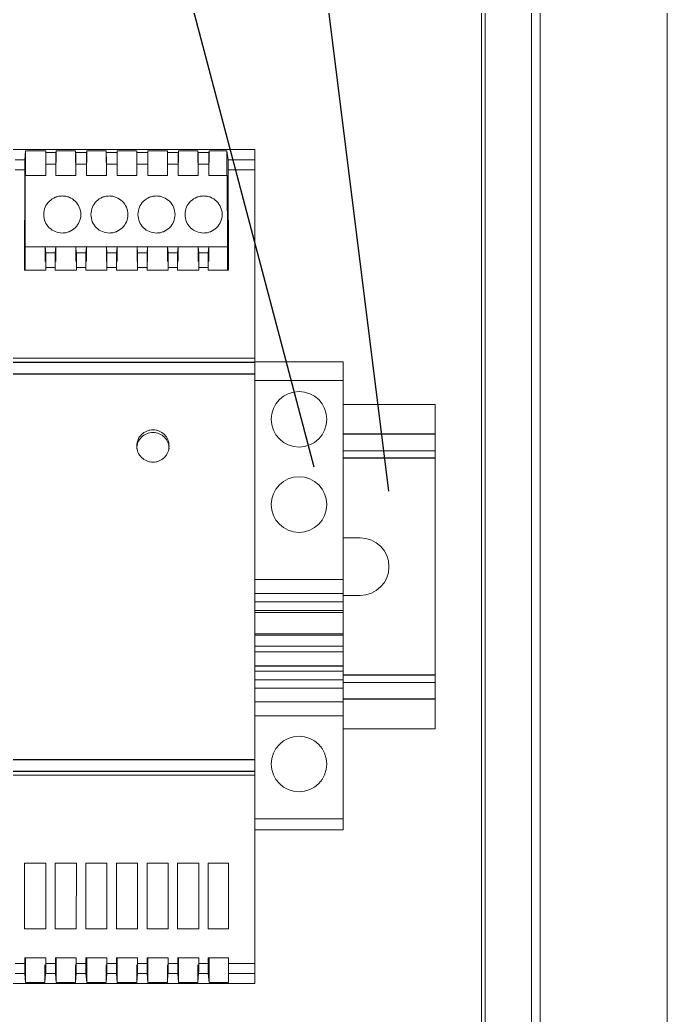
# Model space of a CAD drawing. Extents: x 4137 to 28680, y 2446 to 6814.
# Drawn here: x 7488.7 to 7558.5, y 4265.9 to 4373.3 of the extents above; entities that cross this region are included whole.
import ezdxf

# ---------------------------------------------------------------- set-up
doc = ezdxf.new("R2010")
doc.units = 0
doc.header["$LTSCALE"] = 0.5
doc.layers.get('0').update_dxf_attribs({"linetype": 'CONTINUOUS'})
doc.layers.add('DIM', color=5, linetype='CONTINUOUS')
doc.layers.add('VOL', color=2, linetype='CONTINUOUS')

msp = doc.modelspace()

# ---------------------------------------------------------------- linework, layer by layer
at = {"color": 7, "linetype": 'Continuous', "lineweight": 15}
for p, q in [((7558.47, 4164.29), (7558.47, 4464.29)), ((7544.77, 4457.6), (7544.77, 4170.98)), ((7558.47, 4457.79), (7558.47, 4170.79)), ((7543.85, 4456.67), (7543.85, 4171.91)), ((7538.47, 4451.29), (7538.47, 4177.29)), ((7538.86, 4176.9), (7538.86, 4451.68)), ((7460.02, 4359.29), (7514.02, 4359.29)), ((7489.19, 4358.2), (7489.27, 4359.16)), ((7489.27, 4356.49), (7489.27, 4359.16)), ((7489.27, 4359.16), (7491.47, 4359.16)), ((7491.47, 4359.16), (7491.47, 4359)), ((7492.56, 4359), (7491.47, 4359)), ((7492.56, 4359), (7492.57, 4359.16)), ((7492.57, 4359.16), (7494.67, 4359.16)), ((7492.57, 4357.89), (7492.57, 4359.16)), ((7494.67, 4359.16), (7494.68, 4359)), ((7494.67, 4357.89), (7494.67, 4359.16)), ((7495.86, 4359), (7494.68, 4359)), ((7495.86, 4359), (7495.87, 4359.16)), ((7495.87, 4359.16), (7497.97, 4359.16)), ((7495.87, 4357.89), (7495.87, 4359.16)), ((7497.97, 4359.16), (7497.98, 4359)), ((7497.97, 4357.89), (7497.97, 4359.16)), ((7499.16, 4359), (7497.98, 4359)), ((7499.16, 4359), (7499.17, 4359.16)), ((7499.17, 4359.16), (7501.27, 4359.16)), ((7499.17, 4357.89), (7499.17, 4359.16)), ((7501.27, 4359.16), (7501.28, 4359)), ((7501.27, 4357.89), (7501.27, 4359.16)), ((7502.46, 4359), (7501.28, 4359)), ((7502.46, 4359), (7502.47, 4359.16)), ((7502.47, 4359.16), (7504.57, 4359.16)), ((7502.47, 4357.89), (7502.47, 4359.16)), ((7504.57, 4359.16), (7504.58, 4359)), ((7504.57, 4357.89), (7504.57, 4359.16)), ((7505.76, 4359), (7504.58, 4359)), ((7505.76, 4359), (7505.77, 4359.16)), ((7505.77, 4359.16), (7507.87, 4359.16)), ((7505.77, 4357.89), (7505.77, 4359.16)), ((7507.87, 4359.16), (7507.88, 4359)), ((7507.87, 4357.89), (7507.87, 4359.16)), ((7509.06, 4359), (7507.88, 4359)), ((7509.06, 4359), (7509.07, 4359.16)), ((7509.07, 4359.16), (7510.97, 4359.16)), ((7509.07, 4357.89), (7509.07, 4359.16)), ((7510.97, 4356.49), (7510.97, 4359.16)), ((7510.97, 4359.16), (7511.13, 4358.2)), ((7514.02, 4358.2), (7514.02, 4359.29)), ((7489.19, 4358.2), (7488.14, 4358.2)), ((7491.47, 4357.73), (7491.47, 4356.49)), ((7491.47, 4357.73), (7492.55, 4357.73)), ((7492.55, 4356.49), (7492.55, 4357.73)), ((7494.69, 4357.73), (7494.69, 4356.49)), ((7494.69, 4357.73), (7495.85, 4357.73)), ((7495.85, 4356.49), (7495.85, 4357.73)), ((7497.99, 4357.73), (7497.99, 4356.49)), ((7497.99, 4357.73), (7499.15, 4357.73)), ((7499.15, 4356.49), (7499.15, 4357.73)), ((7501.29, 4357.73), (7501.29, 4356.49)), ((7501.29, 4357.73), (7502.45, 4357.73)), ((7502.45, 4356.49), (7502.45, 4357.73)), ((7504.59, 4357.73), (7504.59, 4356.49)), ((7504.59, 4357.73), (7505.75, 4357.73)), ((7505.75, 4356.49), (7505.75, 4357.73)), ((7507.89, 4357.73), (7507.89, 4356.49)), ((7507.89, 4357.73), (7509.05, 4357.73)), ((7509.05, 4356.49), (7509.05, 4357.73)), ((7511.13, 4358.2), (7514.02, 4358.2)), ((7488.15, 4357.11), (7489.19, 4357.11)), ((7489.18, 4346.29), (7489.19, 4357.11)), ((7489.25, 4356.49), (7489.24, 4348.79)), ((7491.47, 4356.49), (7489.25, 4356.49)), ((7494.69, 4356.49), (7492.55, 4356.49)), ((7497.99, 4356.49), (7495.85, 4356.49)), ((7501.29, 4356.49), (7499.15, 4356.49)), ((7504.59, 4356.49), (7502.45, 4356.49)), ((7507.89, 4356.49), (7505.75, 4356.49)), ((7511.02, 4356.49), (7509.05, 4356.49)), ((7511.04, 4348.79), (7511.02, 4356.49)), ((7511.14, 4357.11), (7511.16, 4346.29)), ((7514.02, 4357.11), (7511.14, 4357.11)), ((7489.24, 4348.79), (7489.24, 4346.29)), ((7489.24, 4348.79), (7491.4, 4348.79)), ((7491.4, 4348.79), (7491.4, 4347.22)), ((7491.4, 4348.79), (7491.45, 4348.14)), ((7492.54, 4348.79), (7491.4, 4348.79)), ((7492.48, 4348.14), (7492.54, 4348.79)), ((7492.54, 4347.22), (7492.54, 4348.79)), ((7492.54, 4348.79), (7494.7, 4348.79)), ((7494.7, 4348.79), (7494.75, 4348.14)), ((7494.7, 4347.22), (7494.7, 4348.79)), ((7495.84, 4348.79), (7494.7, 4348.79)), ((7495.78, 4348.14), (7495.84, 4348.79)), ((7495.84, 4347.22), (7495.84, 4348.79)), ((7495.84, 4348.79), (7498, 4348.79)), ((7498, 4348.79), (7498.05, 4348.14)), ((7498, 4347.22), (7498, 4348.79)), ((7499.14, 4348.79), (7498, 4348.79)), ((7499.08, 4348.14), (7499.14, 4348.79)), ((7499.14, 4347.22), (7499.14, 4348.79)), ((7499.14, 4348.79), (7501.3, 4348.79)), ((7501.3, 4348.79), (7501.35, 4348.14)), ((7501.3, 4347.22), (7501.3, 4348.79)), ((7502.44, 4348.79), (7501.3, 4348.79)), ((7502.38, 4348.14), (7502.44, 4348.79)), ((7502.44, 4347.22), (7502.44, 4348.79)), ((7502.44, 4348.79), (7504.6, 4348.79)), ((7504.6, 4348.79), (7504.65, 4348.14)), ((7504.6, 4347.22), (7504.6, 4348.79)), ((7505.74, 4348.79), (7504.6, 4348.79)), ((7505.68, 4348.14), (7505.74, 4348.79)), ((7505.74, 4347.22), (7505.74, 4348.79)), ((7505.74, 4348.79), (7507.9, 4348.79)), ((7507.9, 4348.79), (7507.95, 4348.14)), ((7507.9, 4347.22), (7507.9, 4348.79)), ((7509.04, 4348.79), (7507.9, 4348.79)), ((7508.98, 4348.14), (7509.04, 4348.79)), ((7509.04, 4347.22), (7509.04, 4348.79)), ((7509.04, 4348.79), (7511.04, 4348.79)), ((7511.04, 4346.29), (7511.04, 4348.79)), ((7492.48, 4348.14), (7491.45, 4348.14)), ((7494.75, 4348.14), (7495.78, 4348.14)), ((7498.05, 4348.14), (7499.08, 4348.14)), ((7501.35, 4348.14), (7502.38, 4348.14)), ((7504.65, 4348.14), (7505.68, 4348.14)), ((7507.95, 4348.14), (7508.98, 4348.14)), ((7491.46, 4347.07), (7491.46, 4346.58)), ((7491.46, 4346.58), (7491.46, 4346.29)), ((7491.46, 4346.58), (7492.48, 4346.58)), ((7492.48, 4346.58), (7492.48, 4347.07)), ((7492.48, 4346.29), (7492.48, 4346.58)), ((7494.76, 4347.07), (7494.76, 4346.58)), ((7494.76, 4346.58), (7494.76, 4346.29)), ((7494.76, 4346.58), (7495.78, 4346.58)), ((7495.78, 4346.58), (7495.78, 4347.07)), ((7495.78, 4346.29), (7495.78, 4346.58)), ((7498.06, 4347.07), (7498.06, 4346.58)), ((7498.06, 4346.58), (7498.06, 4346.29)), ((7498.06, 4346.58), (7499.08, 4346.58)), ((7499.08, 4346.58), (7499.08, 4347.07)), ((7499.08, 4346.29), (7499.08, 4346.58)), ((7501.36, 4347.07), (7501.36, 4346.58)), ((7501.36, 4346.58), (7501.36, 4346.29)), ((7501.36, 4346.58), (7502.38, 4346.58)), ((7502.38, 4346.58), (7502.38, 4347.07)), ((7502.38, 4346.29), (7502.38, 4346.58)), ((7504.66, 4347.07), (7504.66, 4346.58)), ((7504.66, 4346.58), (7504.66, 4346.29)), ((7504.66, 4346.58), (7505.68, 4346.58)), ((7505.68, 4346.58), (7505.68, 4347.07)), ((7505.68, 4346.29), (7505.68, 4346.58)), ((7507.96, 4347.07), (7507.96, 4346.58)), ((7507.96, 4346.58), (7507.96, 4346.29)), ((7507.96, 4346.58), (7508.98, 4346.58)), ((7508.98, 4346.58), (7508.98, 4347.07)), ((7508.98, 4346.29), (7508.98, 4346.58)), ((7491.46, 4346.29), (7489.18, 4346.29)), ((7494.76, 4346.29), (7492.48, 4346.29)), ((7498.06, 4346.29), (7495.78, 4346.29)), ((7501.36, 4346.29), (7499.08, 4346.29)), ((7504.66, 4346.29), (7502.38, 4346.29)), ((7507.96, 4346.29), (7505.68, 4346.29)), ((7511.16, 4346.29), (7508.98, 4346.29)), ((7514.02, 4336.79), (7460.02, 4336.79)), ((7514.02, 4336.37), (7514.02, 4336.79)), ((7514.02, 4336.39), (7523.52, 4336.39)), ((7523.52, 4334.39), (7523.52, 4336.39)), ((7514.02, 4334.39), (7523.52, 4334.39)), ((7523.52, 4312.89), (7523.52, 4334.39)), ((7533.47, 4331.79), (7523.52, 4331.79)), ((7533.47, 4331.79), (7533.47, 4328.59)), ((7533.47, 4328.59), (7533.47, 4326.79)), ((7533.47, 4326.79), (7523.52, 4326.79)), ((7533.47, 4326.79), (7533.47, 4325.99)), ((7523.52, 4326.01), (7523.52, 4324.99)), ((7533.47, 4325.99), (7533.47, 4302.59)), ((7525.37, 4317.39), (7523.52, 4317.39)), ((7523.52, 4312.89), (7514.02, 4312.89)), ((7523.52, 4311.39), (7523.52, 4312.89)), ((7514.02, 4311.39), (7523.52, 4311.39)), ((7523.52, 4310.49), (7523.52, 4311.39)), ((7523.52, 4311.19), (7525.37, 4311.19)), ((7514.02, 4310.49), (7523.52, 4310.49)), ((7523.52, 4309.57), (7523.52, 4310.49)), ((7523.52, 4309.57), (7514.02, 4309.57)), ((7523.52, 4309.33), (7514.02, 4309.33)), ((7523.52, 4309.57), (7523.52, 4309.33)), ((7523.52, 4307.04), (7523.52, 4309.33)), ((7514.02, 4307.04), (7523.52, 4307.04)), ((7514.02, 4306.89), (7523.52, 4306.89)), ((7514.02, 4306.89), (7523.52, 4306.89)), ((7523.52, 4307.04), (7523.52, 4306.89)), ((7523.52, 4305.69), (7523.52, 4306.89)), ((7523.52, 4305.69), (7514.02, 4305.69)), ((7523.52, 4305.09), (7523.52, 4305.69)), ((7523.52, 4305.09), (7514.02, 4305.09)), ((7523.52, 4303.57), (7523.52, 4305.09)), ((7523.52, 4303.57), (7514.02, 4303.57)), ((7514.02, 4303.55), (7523.52, 4303.55)), ((7523.52, 4303.55), (7523.52, 4303.57)), ((7523.52, 4303.01), (7523.52, 4303.55)), ((7523.52, 4303.01), (7514.02, 4303.01)), ((7523.52, 4302.09), (7523.52, 4303.01)), ((7533.47, 4302.59), (7533.47, 4301.79)), ((7523.52, 4302.09), (7514.02, 4302.09)), ((7523.52, 4301.19), (7523.52, 4302.09)), ((7533.47, 4301.79), (7523.52, 4301.79)), ((7533.47, 4301.79), (7533.47, 4299.99)), ((7523.52, 4301.19), (7514.02, 4301.19)), ((7523.52, 4299.69), (7523.52, 4301.19)), ((7514.02, 4299.69), (7523.52, 4299.69)), ((7523.52, 4298.19), (7523.52, 4299.69)), ((7533.47, 4299.99), (7533.47, 4296.79)), ((7514.02, 4298.19), (7523.52, 4298.19)), ((7523.52, 4287.09), (7523.52, 4298.19)), ((7533.47, 4296.79), (7523.52, 4296.79)), ((7460.02, 4291.79), (7514.02, 4291.79)), ((7514.02, 4291.79), (7514.02, 4292.21)), ((7514.02, 4287.09), (7523.52, 4287.09)), ((7523.52, 4285.89), (7523.52, 4287.09)), ((7514.02, 4285.89), (7523.52, 4285.89)), ((7489.18, 4282.29), (7491.46, 4282.29)), ((7491.46, 4282.29), (7491.45, 4275.19)), ((7492.48, 4282.29), (7494.76, 4282.29)), ((7494.76, 4282.29), (7494.75, 4275.19)), ((7495.78, 4282.29), (7498.06, 4282.29)), ((7498.06, 4282.29), (7498.05, 4275.19)), ((7499.08, 4282.29), (7501.36, 4282.29)), ((7501.36, 4282.29), (7501.35, 4275.19)), ((7502.38, 4282.29), (7504.66, 4282.29)), ((7504.66, 4282.29), (7504.65, 4275.19)), ((7505.68, 4282.29), (7507.96, 4282.29)), ((7507.96, 4282.29), (7507.95, 4275.19)), ((7508.98, 4282.29), (7511.15, 4282.29)), ((7511.15, 4282.29), (7511.15, 4275.19)), ((7491.45, 4275.19), (7489.18, 4275.19)), ((7494.75, 4275.19), (7492.48, 4275.19)), ((7498.05, 4275.19), (7495.78, 4275.19)), ((7501.35, 4275.19), (7499.08, 4275.19)), ((7504.65, 4275.19), (7502.38, 4275.19)), ((7507.95, 4275.19), (7505.68, 4275.19)), ((7511.15, 4275.19), (7508.98, 4275.19)), ((7489.19, 4271.46), (7488.15, 4271.46)), ((7489.19, 4272.09), (7491.45, 4272.09)), ((7489.19, 4271.46), (7489.19, 4272.09)), ((7489.27, 4272.09), (7489.27, 4269.42)), ((7491.37, 4271.33), (7491.37, 4269.42)), ((7491.45, 4272.09), (7491.45, 4271.46)), ((7492.49, 4271.46), (7491.45, 4271.46)), ((7492.49, 4272.09), (7494.75, 4272.09)), ((7492.49, 4271.46), (7492.49, 4272.09)), ((7492.57, 4272.09), (7492.57, 4269.42)), ((7494.67, 4271.33), (7494.67, 4269.42)), ((7494.75, 4272.09), (7494.75, 4271.46)), ((7495.79, 4271.46), (7494.75, 4271.46)), ((7495.79, 4272.09), (7498.05, 4272.09)), ((7495.79, 4271.46), (7495.79, 4272.09)), ((7495.87, 4272.09), (7495.87, 4269.42)), ((7497.97, 4271.33), (7497.97, 4269.42)), ((7498.05, 4272.09), (7498.05, 4271.46)), ((7499.09, 4271.46), (7498.05, 4271.46)), ((7499.09, 4272.09), (7501.35, 4272.09)), ((7499.09, 4271.46), (7499.09, 4272.09)), ((7499.17, 4272.09), (7499.17, 4269.42)), ((7501.27, 4271.33), (7501.27, 4269.42)), ((7501.35, 4272.09), (7501.35, 4271.46)), ((7502.39, 4271.46), (7501.35, 4271.46)), ((7502.39, 4272.09), (7504.65, 4272.09)), ((7502.39, 4271.46), (7502.39, 4272.09)), ((7502.47, 4272.09), (7502.47, 4269.42)), ((7504.57, 4271.33), (7504.57, 4269.42)), ((7504.65, 4272.09), (7504.65, 4271.46)), ((7505.69, 4271.46), (7504.65, 4271.46)), ((7505.69, 4272.09), (7507.95, 4272.09)), ((7505.69, 4271.46), (7505.69, 4272.09)), ((7505.77, 4272.09), (7505.77, 4269.42)), ((7507.87, 4271.33), (7507.87, 4269.42)), ((7507.95, 4272.09), (7507.95, 4271.46)), ((7508.99, 4271.46), (7507.95, 4271.46)), ((7508.99, 4272.09), (7511.15, 4272.09)), ((7508.99, 4271.46), (7508.99, 4272.09)), ((7509.07, 4272.09), (7509.07, 4269.42)), ((7511.15, 4272.09), (7511.15, 4271.46)), ((7511.15, 4271.46), (7514.02, 4271.46)), ((7488.14, 4270.38), (7489.19, 4270.38)), ((7489.27, 4269.42), (7489.19, 4270.38)), ((7491.44, 4270.38), (7491.37, 4269.42)), ((7491.44, 4270.38), (7492.49, 4270.38)), ((7492.57, 4269.42), (7492.49, 4270.38)), ((7494.74, 4270.38), (7494.67, 4269.42)), ((7494.74, 4270.38), (7495.79, 4270.38)), ((7495.87, 4269.42), (7495.79, 4270.38)), ((7498.04, 4270.38), (7497.97, 4269.42)), ((7498.04, 4270.38), (7499.09, 4270.38)), ((7499.17, 4269.42), (7499.09, 4270.38)), ((7501.34, 4270.38), (7501.27, 4269.42)), ((7501.34, 4270.38), (7502.39, 4270.38)), ((7502.47, 4269.42), (7502.39, 4270.38)), ((7504.64, 4270.38), (7504.57, 4269.42)), ((7504.64, 4270.38), (7505.69, 4270.38)), ((7505.77, 4269.42), (7505.69, 4270.38)), ((7507.94, 4270.38), (7507.87, 4269.42)), ((7507.94, 4270.38), (7508.99, 4270.38)), ((7509.07, 4269.42), (7508.99, 4270.38)), ((7514.02, 4270.38), (7511.15, 4270.38)), ((7511.15, 4270.38), (7511.15, 4269.42)), ((7514.02, 4269.29), (7514.02, 4270.38)), ((7514.02, 4269.29), (7460.02, 4269.29)), ((7491.37, 4269.42), (7489.27, 4269.42)), ((7494.67, 4269.42), (7492.57, 4269.42)), ((7497.97, 4269.42), (7495.87, 4269.42)), ((7501.27, 4269.42), (7499.17, 4269.42)), ((7504.57, 4269.42), (7502.47, 4269.42)), ((7507.87, 4269.42), (7505.77, 4269.42)), ((7511.15, 4269.42), (7509.07, 4269.42))]:
    msp.add_line(p, q, dxfattribs=at)
for centre, radius, start, end in [((7518.77, 4330.19), 3, 90, 270), ((7518.77, 4330.19), 3, 270, 90), ((7518.77, 4320.99), 3, 90, 270), ((7518.77, 4320.99), 3, 270, 90), ((7525.37, 4314.29), 3.1, 270, 90), ((7518.77, 4292.99), 3, 90, 270), ((7518.77, 4292.99), 3, 270, 90)]:
    msp.add_arc(centre, radius, start, end, dxfattribs=at)
for points, knots in [([(7491.47, 4359), (7491.47, 4358.97), (7491.47, 4358.92), (7491.47, 4358.64), (7491.47, 4358.25), (7491.47, 4357.9), (7491.47, 4357.73)], [0, 0, 0, 0, 0.25, 0.500001, 0.75, 1, 1, 1, 1]), ([(7492.55, 4357.73), (7492.55, 4357.9), (7492.55, 4358.25), (7492.55, 4358.64), (7492.55, 4358.92), (7492.56, 4358.97), (7492.56, 4359)], [0, 0, 0, 0, 0.25, 0.499999, 0.75, 1, 1, 1, 1]), ([(7494.68, 4359), (7494.68, 4358.97), (7494.68, 4358.92), (7494.69, 4358.64), (7494.69, 4358.25), (7494.69, 4357.9), (7494.69, 4357.73)], [0, 0, 0, 0, 0.25, 0.500001, 0.75, 1, 1, 1, 1]), ([(7495.85, 4357.73), (7495.85, 4357.9), (7495.85, 4358.25), (7495.85, 4358.64), (7495.85, 4358.92), (7495.86, 4358.97), (7495.86, 4359)], [0, 0, 0, 0, 0.25, 0.499999, 0.75, 1, 1, 1, 1]), ([(7497.98, 4359), (7497.98, 4358.97), (7497.98, 4358.92), (7497.99, 4358.64), (7497.99, 4358.25), (7497.99, 4357.9), (7497.99, 4357.73)], [0, 0, 0, 0, 0.25, 0.500001, 0.75, 1, 1, 1, 1]), ([(7499.15, 4357.73), (7499.15, 4357.9), (7499.15, 4358.25), (7499.15, 4358.64), (7499.15, 4358.92), (7499.16, 4358.97), (7499.16, 4359)], [0, 0, 0, 0, 0.25, 0.499999, 0.75, 1, 1, 1, 1]), ([(7501.28, 4359), (7501.28, 4358.97), (7501.28, 4358.92), (7501.29, 4358.64), (7501.29, 4358.25), (7501.29, 4357.9), (7501.29, 4357.73)], [0, 0, 0, 0, 0.25, 0.500001, 0.75, 1, 1, 1, 1]), ([(7502.45, 4357.73), (7502.45, 4357.9), (7502.45, 4358.25), (7502.45, 4358.64), (7502.45, 4358.92), (7502.46, 4358.97), (7502.46, 4359)], [0, 0, 0, 0, 0.25, 0.499999, 0.75, 1, 1, 1, 1]), ([(7504.58, 4359), (7504.58, 4358.97), (7504.58, 4358.92), (7504.59, 4358.64), (7504.59, 4358.25), (7504.59, 4357.9), (7504.59, 4357.73)], [0, 0, 0, 0, 0.25, 0.500001, 0.75, 1, 1, 1, 1]), ([(7505.75, 4357.73), (7505.75, 4357.9), (7505.75, 4358.25), (7505.75, 4358.64), (7505.75, 4358.92), (7505.76, 4358.97), (7505.76, 4359)], [0, 0, 0, 0, 0.25, 0.499999, 0.75, 1, 1, 1, 1]), ([(7507.88, 4359), (7507.88, 4358.97), (7507.88, 4358.92), (7507.89, 4358.64), (7507.89, 4358.25), (7507.89, 4357.9), (7507.89, 4357.73)], [0, 0, 0, 0, 0.25, 0.500001, 0.75, 1, 1, 1, 1]), ([(7509.05, 4357.73), (7509.05, 4357.9), (7509.05, 4358.25), (7509.05, 4358.64), (7509.05, 4358.92), (7509.06, 4358.97), (7509.06, 4359)], [0, 0, 0, 0, 0.25, 0.499999, 0.75, 1, 1, 1, 1]), ([(7489.19, 4357.11), (7489.19, 4357.26), (7489.19, 4357.55), (7489.19, 4357.89), (7489.19, 4358.14), (7489.19, 4358.18), (7489.19, 4358.2)], [0, 0, 0, 0, 0.249999, 0.500002, 0.750002, 1, 1, 1, 1]), ([(7511.13, 4358.2), (7511.13, 4358.17), (7511.13, 4358.12), (7511.14, 4357.82), (7511.14, 4357.48), (7511.14, 4357.23), (7511.14, 4357.11)], [0, 0, 0, 0, 0.299494, 0.566065, 0.799595, 1, 1, 1, 1]), ([(7514.02, 4357.11), (7514.02, 4357.26), (7514.02, 4357.55), (7514.02, 4357.89), (7514.02, 4358.14), (7514.02, 4358.18), (7514.02, 4358.2)], [0, 0, 0, 0, 0.249999, 0.500002, 0.750002, 1, 1, 1, 1]), ([(7514.02, 4336.79), (7514.02, 4340.21), (7514.02, 4347.04), (7514.02, 4353.76), (7514.02, 4357.11)], [0, 0, 0, 0, 0.4999999, 1, 1, 1, 1]), ([(7491.24, 4352.29), (7491.27, 4352.56), (7491.33, 4353.09), (7491.8, 4353.75), (7492.36, 4354.12), (7492.85, 4354.27), (7493.11, 4354.28), (7493.24, 4354.29)], [0, 0, 0, 0, 0.264374, 0.517229, 0.761312, 0.880967, 1, 1, 1, 1]), ([(7493.24, 4354.29), (7493.37, 4354.28), (7493.62, 4354.27), (7494.12, 4354.12), (7494.68, 4353.75), (7495.13, 4353.09), (7495.29, 4352.29), (7495.13, 4351.5), (7494.68, 4350.83), (7494.12, 4350.47), (7493.63, 4350.31), (7493.37, 4350.3), (7493.24, 4350.29)], [0, 0, 0, 0, 0.0597925, 0.1194274, 0.2422353, 0.369264, 0.5007504, 0.6314464, 0.757553, 0.8801889, 0.9398791, 1, 1, 1, 1]), ([(7496.32, 4352.29), (7496.35, 4352.56), (7496.41, 4353.09), (7496.88, 4353.75), (7497.44, 4354.12), (7497.93, 4354.27), (7498.19, 4354.28), (7498.32, 4354.29)], [0, 0, 0, 0, 0.264524, 0.517312, 0.761274, 0.881025, 1, 1, 1, 1]), ([(7498.32, 4354.29), (7498.45, 4354.28), (7498.7, 4354.27), (7499.2, 4354.11), (7499.76, 4353.75), (7500.21, 4353.08), (7500.37, 4352.29), (7500.21, 4351.5), (7499.76, 4350.83), (7499.2, 4350.47), (7498.71, 4350.31), (7498.45, 4350.3), (7498.32, 4350.29)], [0, 0, 0, 0, 0.059806, 0.119452, 0.242473, 0.369514, 0.500934, 0.631604, 0.757561, 0.880203, 0.939881, 1, 1, 1, 1]), ([(7501.4, 4352.29), (7501.43, 4352.56), (7501.49, 4353.09), (7501.96, 4353.75), (7502.52, 4354.12), (7503.02, 4354.27), (7503.27, 4354.28), (7503.4, 4354.29)], [0, 0, 0, 0, 0.264571, 0.517375, 0.761321, 0.881043, 1, 1, 1, 1]), ([(7503.4, 4354.29), (7503.53, 4354.28), (7503.78, 4354.27), (7504.28, 4354.11), (7504.84, 4353.75), (7505.29, 4353.08), (7505.45, 4352.29), (7505.29, 4351.5), (7504.84, 4350.83), (7504.28, 4350.47), (7503.78, 4350.31), (7503.53, 4350.3), (7503.4, 4350.29)], [0, 0, 0, 0, 0.059803, 0.11946, 0.242471, 0.369506, 0.500958, 0.631574, 0.757478, 0.880215, 0.939893, 1, 1, 1, 1]), ([(7506.48, 4352.29), (7506.51, 4352.56), (7506.57, 4353.09), (7507.04, 4353.75), (7507.6, 4354.12), (7508.1, 4354.27), (7508.35, 4354.28), (7508.48, 4354.29)], [0, 0, 0, 0, 0.26449, 0.51733, 0.761371, 0.881007, 1, 1, 1, 1]), ([(7508.48, 4354.29), (7508.61, 4354.28), (7508.86, 4354.27), (7509.36, 4354.12), (7509.92, 4353.75), (7510.37, 4353.09), (7510.53, 4352.29), (7510.37, 4351.5), (7509.92, 4350.83), (7509.36, 4350.47), (7508.87, 4350.31), (7508.61, 4350.3), (7508.48, 4350.29)], [0, 0, 0, 0, 0.0597804, 0.1194284, 0.2422473, 0.3692798, 0.5007833, 0.6314287, 0.7575019, 0.880204, 0.9398829, 1, 1, 1, 1]), ([(7493.24, 4350.29), (7492.98, 4350.32), (7492.46, 4350.38), (7491.8, 4350.84), (7491.33, 4351.49), (7491.27, 4352.02), (7491.24, 4352.29)], [0, 0, 0, 0, 0.239546, 0.484111, 0.736445, 1, 1, 1, 1]), ([(7498.32, 4350.29), (7498.06, 4350.32), (7497.54, 4350.38), (7496.88, 4350.84), (7496.41, 4351.49), (7496.35, 4352.02), (7496.32, 4352.29)], [0, 0, 0, 0, 0.239617, 0.484105, 0.736407, 1, 1, 1, 1]), ([(7503.4, 4350.29), (7503.14, 4350.32), (7502.62, 4350.38), (7501.96, 4350.84), (7501.49, 4351.49), (7501.43, 4352.02), (7501.4, 4352.29)], [0, 0, 0, 0, 0.23954, 0.483944, 0.736215, 1, 1, 1, 1]), ([(7508.48, 4350.29), (7508.22, 4350.32), (7507.7, 4350.38), (7507.04, 4350.84), (7506.57, 4351.49), (7506.51, 4352.02), (7506.48, 4352.29)], [0, 0, 0, 0, 0.239545, 0.484121, 0.736429, 1, 1, 1, 1]), ([(7491.45, 4348.14), (7491.45, 4348.11), (7491.46, 4348.07), (7491.46, 4347.84), (7491.46, 4347.51), (7491.46, 4347.22), (7491.46, 4347.07)], [0, 0, 0, 0, 0.25, 0.5, 0.749999, 1, 1, 1, 1]), ([(7492.48, 4347.07), (7492.48, 4347.22), (7492.48, 4347.51), (7492.48, 4347.84), (7492.48, 4348.07), (7492.48, 4348.11), (7492.48, 4348.14)], [0, 0, 0, 0, 0.250001, 0.5, 0.75, 1, 1, 1, 1]), ([(7494.75, 4348.14), (7494.75, 4348.11), (7494.76, 4348.07), (7494.76, 4347.84), (7494.76, 4347.51), (7494.76, 4347.22), (7494.76, 4347.07)], [0, 0, 0, 0, 0.25, 0.5, 0.749999, 1, 1, 1, 1]), ([(7495.78, 4347.07), (7495.78, 4347.22), (7495.78, 4347.51), (7495.78, 4347.84), (7495.78, 4348.07), (7495.78, 4348.11), (7495.78, 4348.14)], [0, 0, 0, 0, 0.250001, 0.5, 0.75, 1, 1, 1, 1]), ([(7498.05, 4348.14), (7498.05, 4348.11), (7498.06, 4348.07), (7498.06, 4347.84), (7498.06, 4347.51), (7498.06, 4347.22), (7498.06, 4347.07)], [0, 0, 0, 0, 0.25, 0.5, 0.749999, 1, 1, 1, 1]), ([(7499.08, 4347.07), (7499.08, 4347.22), (7499.08, 4347.51), (7499.08, 4347.84), (7499.08, 4348.07), (7499.08, 4348.11), (7499.08, 4348.14)], [0, 0, 0, 0, 0.250001, 0.5, 0.75, 1, 1, 1, 1]), ([(7501.35, 4348.14), (7501.35, 4348.11), (7501.36, 4348.07), (7501.36, 4347.84), (7501.36, 4347.51), (7501.36, 4347.22), (7501.36, 4347.07)], [0, 0, 0, 0, 0.25, 0.5, 0.749999, 1, 1, 1, 1]), ([(7502.38, 4347.07), (7502.38, 4347.22), (7502.38, 4347.51), (7502.38, 4347.84), (7502.38, 4348.07), (7502.38, 4348.11), (7502.38, 4348.14)], [0, 0, 0, 0, 0.250001, 0.5, 0.75, 1, 1, 1, 1]), ([(7504.65, 4348.14), (7504.65, 4348.11), (7504.66, 4348.07), (7504.66, 4347.84), (7504.66, 4347.51), (7504.66, 4347.22), (7504.66, 4347.07)], [0, 0, 0, 0, 0.25, 0.5, 0.749999, 1, 1, 1, 1]), ([(7505.68, 4347.07), (7505.68, 4347.22), (7505.68, 4347.51), (7505.68, 4347.84), (7505.68, 4348.07), (7505.68, 4348.11), (7505.68, 4348.14)], [0, 0, 0, 0, 0.250001, 0.5, 0.75, 1, 1, 1, 1]), ([(7507.95, 4348.14), (7507.95, 4348.11), (7507.96, 4348.07), (7507.96, 4347.84), (7507.96, 4347.51), (7507.96, 4347.22), (7507.96, 4347.07)], [0, 0, 0, 0, 0.25, 0.5, 0.749999, 1, 1, 1, 1]), ([(7508.98, 4347.07), (7508.98, 4347.22), (7508.98, 4347.51), (7508.98, 4347.84), (7508.98, 4348.07), (7508.98, 4348.11), (7508.98, 4348.14)], [0, 0, 0, 0, 0.250001, 0.5, 0.75, 1, 1, 1, 1]), ([(7514.02, 4335.09), (7514.02, 4335.26), (7514.02, 4335.59), (7514.02, 4336), (7514.02, 4336.29), (7514.02, 4336.34), (7514.02, 4336.37)], [0, 0, 0, 0, 0.249999, 0.499999, 0.75, 1, 1, 1, 1]), ([(7514.02, 4293.49), (7514.02, 4296.94), (7514.02, 4303.85), (7514.02, 4314.29), (7514.02, 4324.74), (7514.02, 4331.64), (7514.02, 4335.09)], [0, 0, 0, 0, 0.25, 0.5, 0.75, 1, 1, 1, 1]), ([(7501.27, 4327.31), (7501.3, 4327.54), (7501.35, 4328), (7501.75, 4328.58), (7502.24, 4328.9), (7502.68, 4329.04), (7502.91, 4329.05), (7503.02, 4329.06)], [0, 0, 0, 0, 0.251405, 0.501275, 0.749644, 0.875991, 1, 1, 1, 1]), ([(7504.77, 4327.02), (7504.74, 4327.25), (7504.69, 4327.71), (7504.29, 4328.29), (7503.71, 4328.68), (7503.02, 4328.82), (7502.33, 4328.68), (7501.75, 4328.29), (7501.34, 4327.71), (7501.29, 4327.25), (7501.27, 4327.02)], [0, 0, 0, 0, 0.125, 0.249999, 0.374999, 0.499999, 0.624999, 0.749999, 0.874999, 1, 1, 1, 1]), ([(7503.02, 4329.06), (7503.13, 4329.05), (7503.36, 4329.04), (7503.8, 4328.9), (7504.29, 4328.58), (7504.69, 4328), (7504.74, 4327.54), (7504.77, 4327.31)], [0, 0, 0, 0, 0.124124, 0.250651, 0.499055, 0.749406, 1, 1, 1, 1]), ([(7503.02, 4325.56), (7502.9, 4325.56), (7502.68, 4325.58), (7502.24, 4325.72), (7501.75, 4326.04), (7501.35, 4326.62), (7501.3, 4327.08), (7501.27, 4327.31)], [0, 0, 0, 0, 0.124648, 0.251119, 0.499568, 0.749653, 1, 1, 1, 1]), ([(7504.77, 4327.31), (7504.74, 4327.08), (7504.69, 4326.62), (7504.29, 4326.04), (7503.8, 4325.72), (7503.36, 4325.58), (7503.13, 4325.56), (7503.02, 4325.56)], [0, 0, 0, 0, 0.251287, 0.500908, 0.749285, 0.875509, 1, 1, 1, 1]), ([(7514.02, 4292.21), (7514.02, 4292.24), (7514.02, 4292.29), (7514.02, 4292.58), (7514.02, 4292.99), (7514.02, 4293.32), (7514.02, 4293.49)], [0, 0, 0, 0, 0.25, 0.500002, 0.75, 1, 1, 1, 1]), ([(7514.02, 4271.46), (7514.02, 4274.82), (7514.02, 4281.54), (7514.02, 4288.37), (7514.02, 4291.79)], [0, 0, 0, 0, 0.5, 1, 1, 1, 1]), ([(7489.18, 4275.19), (7489.18, 4275.44), (7489.18, 4276.16), (7489.18, 4278.52), (7489.18, 4280.64), (7489.18, 4282.29)], [0, 0, 0, 0, 0.104552, 0.306071, 1, 1, 1, 1]), ([(7492.48, 4275.19), (7492.48, 4275.44), (7492.48, 4276.16), (7492.48, 4278.52), (7492.48, 4280.64), (7492.48, 4282.29)], [0, 0, 0, 0, 0.1045515, 0.3060715, 1, 1, 1, 1]), ([(7495.78, 4275.19), (7495.78, 4275.44), (7495.78, 4276.16), (7495.78, 4278.52), (7495.78, 4280.64), (7495.78, 4282.29)], [0, 0, 0, 0, 0.1045515, 0.3060715, 1, 1, 1, 1]), ([(7499.08, 4275.19), (7499.08, 4275.44), (7499.08, 4276.16), (7499.08, 4278.52), (7499.08, 4280.64), (7499.08, 4282.29)], [0, 0, 0, 0, 0.1045515, 0.3060715, 1, 1, 1, 1]), ([(7502.38, 4275.19), (7502.38, 4275.44), (7502.38, 4276.16), (7502.38, 4278.52), (7502.38, 4280.64), (7502.38, 4282.29)], [0, 0, 0, 0, 0.1045515, 0.3060715, 1, 1, 1, 1]), ([(7505.68, 4275.19), (7505.68, 4275.44), (7505.68, 4276.16), (7505.68, 4278.52), (7505.68, 4280.64), (7505.68, 4282.29)], [0, 0, 0, 0, 0.1045515, 0.3060715, 1, 1, 1, 1]), ([(7508.98, 4275.19), (7508.98, 4275.44), (7508.98, 4276.16), (7508.98, 4278.52), (7508.98, 4280.64), (7508.98, 4282.29)], [0, 0, 0, 0, 0.1045515, 0.3060715, 1, 1, 1, 1]), ([(7489.19, 4270.38), (7489.19, 4270.4), (7489.19, 4270.44), (7489.19, 4270.68), (7489.19, 4271.03), (7489.19, 4271.32), (7489.19, 4271.46)], [0, 0, 0, 0, 0.2499991, 0.5000011, 0.7500001, 1, 1, 1, 1]), ([(7491.45, 4271.46), (7491.45, 4271.32), (7491.45, 4271.03), (7491.45, 4270.68), (7491.45, 4270.44), (7491.44, 4270.4), (7491.44, 4270.38)], [0, 0, 0, 0, 0.2499999, 0.4999989, 0.7500009, 1, 1, 1, 1]), ([(7492.49, 4270.38), (7492.49, 4270.4), (7492.49, 4270.44), (7492.49, 4270.68), (7492.49, 4271.03), (7492.49, 4271.32), (7492.49, 4271.46)], [0, 0, 0, 0, 0.249999, 0.500001, 0.75, 1, 1, 1, 1]), ([(7494.75, 4271.46), (7494.75, 4271.32), (7494.75, 4271.03), (7494.75, 4270.68), (7494.75, 4270.44), (7494.74, 4270.4), (7494.74, 4270.38)], [0, 0, 0, 0, 0.2499999, 0.4999989, 0.7500009, 1, 1, 1, 1]), ([(7495.79, 4270.38), (7495.79, 4270.4), (7495.79, 4270.44), (7495.79, 4270.68), (7495.79, 4271.03), (7495.79, 4271.32), (7495.79, 4271.46)], [0, 0, 0, 0, 0.249999, 0.500001, 0.75, 1, 1, 1, 1]), ([(7498.05, 4271.46), (7498.05, 4271.32), (7498.05, 4271.03), (7498.05, 4270.68), (7498.05, 4270.44), (7498.04, 4270.4), (7498.04, 4270.38)], [0, 0, 0, 0, 0.2499999, 0.4999989, 0.7500009, 1, 1, 1, 1]), ([(7499.09, 4270.38), (7499.09, 4270.4), (7499.09, 4270.44), (7499.09, 4270.68), (7499.09, 4271.03), (7499.09, 4271.32), (7499.09, 4271.46)], [0, 0, 0, 0, 0.249999, 0.500001, 0.75, 1, 1, 1, 1]), ([(7501.35, 4271.46), (7501.35, 4271.32), (7501.35, 4271.03), (7501.35, 4270.68), (7501.35, 4270.44), (7501.34, 4270.4), (7501.34, 4270.38)], [0, 0, 0, 0, 0.2499999, 0.4999989, 0.7500009, 1, 1, 1, 1]), ([(7502.39, 4270.38), (7502.39, 4270.4), (7502.39, 4270.44), (7502.39, 4270.68), (7502.39, 4271.03), (7502.39, 4271.32), (7502.39, 4271.46)], [0, 0, 0, 0, 0.249999, 0.500001, 0.75, 1, 1, 1, 1]), ([(7504.65, 4271.46), (7504.65, 4271.32), (7504.65, 4271.03), (7504.65, 4270.68), (7504.65, 4270.44), (7504.64, 4270.4), (7504.64, 4270.38)], [0, 0, 0, 0, 0.2499999, 0.4999989, 0.7500009, 1, 1, 1, 1]), ([(7505.69, 4270.38), (7505.69, 4270.4), (7505.69, 4270.44), (7505.69, 4270.68), (7505.69, 4271.03), (7505.69, 4271.32), (7505.69, 4271.46)], [0, 0, 0, 0, 0.249999, 0.500001, 0.75, 1, 1, 1, 1]), ([(7507.95, 4271.46), (7507.95, 4271.32), (7507.95, 4271.03), (7507.95, 4270.68), (7507.95, 4270.44), (7507.94, 4270.4), (7507.94, 4270.38)], [0, 0, 0, 0, 0.2499999, 0.4999989, 0.7500009, 1, 1, 1, 1]), ([(7508.99, 4270.38), (7508.99, 4270.4), (7508.99, 4270.44), (7508.99, 4270.68), (7508.99, 4271.03), (7508.99, 4271.32), (7508.99, 4271.46)], [0, 0, 0, 0, 0.249999, 0.500001, 0.75, 1, 1, 1, 1]), ([(7511.15, 4271.46), (7511.15, 4271.32), (7511.15, 4271.03), (7511.15, 4270.68), (7511.15, 4270.44), (7511.15, 4270.4), (7511.15, 4270.38)], [0, 0, 0, 0, 0.25, 0.499999, 0.750001, 1, 1, 1, 1]), ([(7514.02, 4270.38), (7514.02, 4270.4), (7514.02, 4270.44), (7514.02, 4270.68), (7514.02, 4271.03), (7514.02, 4271.32), (7514.02, 4271.46)], [0, 0, 0, 0, 0.249999, 0.500001, 0.75, 1, 1, 1, 1])]:
    msp.add_open_spline(points, degree=3, knots=knots, dxfattribs=at)
at = {"layer": 'DIM'}
for p, q in [((7520.4, 4325.03), (7499.59, 4403.92)), ((7528.46, 4322.42), (7520.43, 4386.61))]:
    msp.add_line(p, q, dxfattribs=at)
at = {"layer": 'VOL'}
for p, q in [((7460.02, 4336.37), (7514.02, 4336.37)), ((7460.02, 4335.09), (7514.02, 4335.09)), ((7533.47, 4328.59), (7523.52, 4328.59)), ((7533.47, 4325.99), (7523.52, 4325.99)), ((7533.47, 4302.59), (7523.52, 4302.59)), ((7533.47, 4299.99), (7523.52, 4299.99)), ((7460.02, 4293.49), (7514.02, 4293.49)), ((7460.02, 4292.21), (7514.02, 4292.21))]:
    msp.add_line(p, q, dxfattribs=at)

doc.saveas('drawing.dxf')
